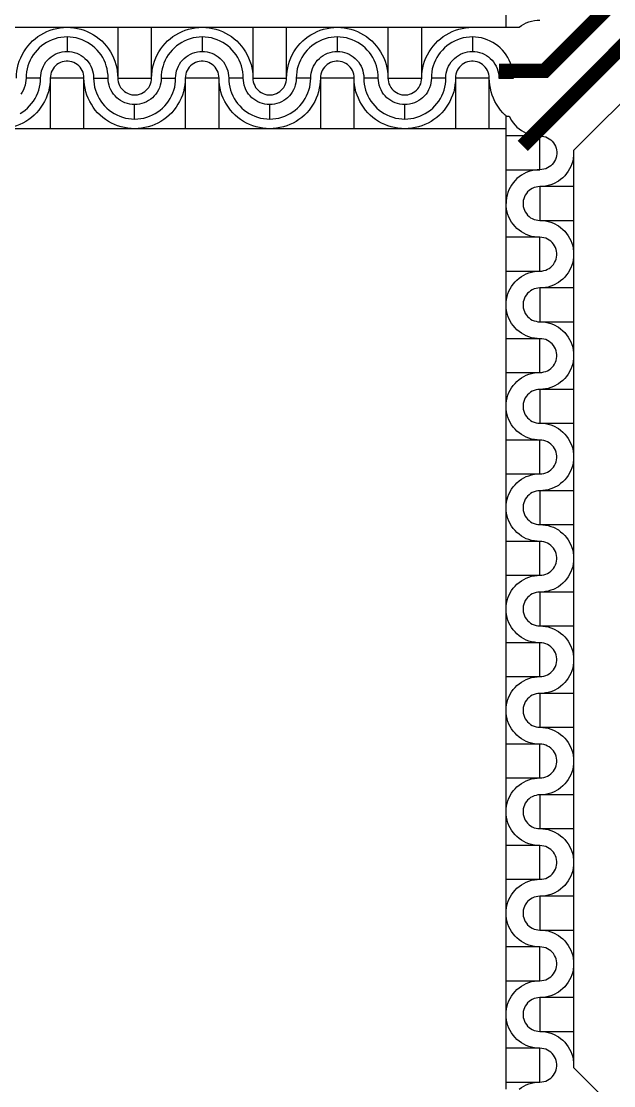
# Model space of a CAD drawing. Extents: x 190.8 to 267.1, y 124 to 174.8.
# Drawn here: x 232.36 to 233.588, y 152.793 to 154.998 of the extents above; entities that cross this region are included whole.
import ezdxf

# ---------------------------------------------------------------- set-up
doc = ezdxf.new("R2010")
doc.units = 0
doc.header["$MEASUREMENT"] = 0

msp = doc.modelspace()

# ---------------------------------------------------------------- linework, layer by layer
msp.add_line((231.2646, 154.9856), (233.3913, 154.9856))
for points in [[(233.3646, 154.9856), (233.3646, 157.0023)], [(233.3913, 154.9856), (233.3916, 154.9858), (233.3964, 154.9893), (233.4064, 154.9948), (233.4119, 154.9968), (233.4174, 154.9986), (233.4231, 154.9996), (233.4289, 155.0003), (233.4346, 155.0006)], [(232.3496, 154.8806), (232.3499, 154.8878), (232.3506, 154.8948), (232.3519, 154.9018), (232.3534, 154.9088), (232.3556, 154.9158), (232.3584, 154.9223), (232.3614, 154.9288), (232.3649, 154.9351), (232.3689, 154.9411), (232.3731, 154.9468), (232.3779, 154.9523), (232.3829, 154.9573), (232.3884, 154.9621), (232.3941, 154.9663), (232.4001, 154.9703), (232.4064, 154.9738), (232.4129, 154.9768), (232.4194, 154.9796), (232.4264, 154.9818), (232.4334, 154.9833), (232.4404, 154.9846), (232.4474, 154.9853), (232.4546, 154.9856)], [(232.4546, 154.9856), (232.4619, 154.9853), (232.4689, 154.9846), (232.4759, 154.9833), (232.4829, 154.9818), (232.4899, 154.9796), (232.4964, 154.9768), (232.5029, 154.9738), (232.5091, 154.9703), (232.5151, 154.9663), (232.5209, 154.9621), (232.5264, 154.9573), (232.5314, 154.9523), (232.5361, 154.9468), (232.5404, 154.9411), (232.5444, 154.9351), (232.5479, 154.9288), (232.5509, 154.9223), (232.5536, 154.9158), (232.5559, 154.9088), (232.5574, 154.9018), (232.5586, 154.8948), (232.5594, 154.8878), (232.5596, 154.8806)], [(232.5596, 154.9856), (232.5596, 154.8806), (232.6296, 154.8806), (232.6296, 154.9856)], [(232.6296, 154.8806), (232.6299, 154.8878), (232.6306, 154.8948), (232.6319, 154.9018), (232.6334, 154.9088), (232.6356, 154.9158), (232.6384, 154.9223), (232.6414, 154.9288), (232.6449, 154.9351), (232.6489, 154.9411), (232.6531, 154.9468), (232.6579, 154.9523), (232.6629, 154.9573), (232.6684, 154.9621), (232.6741, 154.9663), (232.6801, 154.9703), (232.6864, 154.9738), (232.6929, 154.9768), (232.6994, 154.9796), (232.7064, 154.9818), (232.7134, 154.9833), (232.7204, 154.9846), (232.7274, 154.9853), (232.7346, 154.9856)], [(232.7346, 154.9856), (232.7419, 154.9853), (232.7489, 154.9846), (232.7559, 154.9833), (232.7629, 154.9818), (232.7699, 154.9796), (232.7764, 154.9768), (232.7829, 154.9738), (232.7891, 154.9703), (232.7951, 154.9663), (232.8009, 154.9621), (232.8064, 154.9573), (232.8114, 154.9523), (232.8161, 154.9468), (232.8204, 154.9411), (232.8244, 154.9351), (232.8279, 154.9288), (232.8309, 154.9223), (232.8336, 154.9158), (232.8359, 154.9088), (232.8374, 154.9018), (232.8386, 154.8948), (232.8394, 154.8878), (232.8396, 154.8806)], [(232.8396, 154.9856), (232.8396, 154.8806), (232.9096, 154.8806), (232.9096, 154.9856)], [(232.9096, 154.8806), (232.9099, 154.8878), (232.9106, 154.8948), (232.9119, 154.9018), (232.9134, 154.9088), (232.9156, 154.9158), (232.9184, 154.9223), (232.9214, 154.9288), (232.9249, 154.9351), (232.9289, 154.9411), (232.9331, 154.9468), (232.9379, 154.9523), (232.9429, 154.9573), (232.9484, 154.9621), (232.9541, 154.9663), (232.9601, 154.9703), (232.9664, 154.9738), (232.9729, 154.9768), (232.9794, 154.9796), (232.9864, 154.9818), (232.9934, 154.9833), (233.0004, 154.9846), (233.0074, 154.9853), (233.0146, 154.9856)], [(233.0146, 154.9856), (233.0219, 154.9853), (233.0289, 154.9846), (233.0359, 154.9833), (233.0429, 154.9818), (233.0499, 154.9796), (233.0564, 154.9768), (233.0629, 154.9738), (233.0691, 154.9703), (233.0751, 154.9663), (233.0809, 154.9621), (233.0864, 154.9573), (233.0914, 154.9523), (233.0961, 154.9468), (233.1004, 154.9411), (233.1044, 154.9351), (233.1079, 154.9288), (233.1109, 154.9223), (233.1136, 154.9158), (233.1159, 154.9088), (233.1174, 154.9018), (233.1186, 154.8948), (233.1194, 154.8878), (233.1196, 154.8806)], [(233.1196, 154.9856), (233.1196, 154.8806), (233.1896, 154.8806), (233.1896, 154.9856)], [(233.1896, 154.8806), (233.1899, 154.8878), (233.1906, 154.8948), (233.1919, 154.9018), (233.1934, 154.9088), (233.1956, 154.9158), (233.1984, 154.9223), (233.2014, 154.9288), (233.2049, 154.9351), (233.2089, 154.9411), (233.2131, 154.9468), (233.2179, 154.9523), (233.2229, 154.9573), (233.2284, 154.9621), (233.2341, 154.9663), (233.2401, 154.9703), (233.2464, 154.9738), (233.2529, 154.9768), (233.2594, 154.9796), (233.2664, 154.9818), (233.2734, 154.9833), (233.2804, 154.9846), (233.2874, 154.9853), (233.2946, 154.9856)], [(232.4546, 154.9656), (232.4484, 154.9653), (232.4419, 154.9646), (232.4356, 154.9636), (232.4296, 154.9618), (232.4236, 154.9598), (232.4176, 154.9571), (232.4121, 154.9543), (232.4066, 154.9508), (232.4016, 154.9471), (232.3969, 154.9428), (232.3924, 154.9383), (232.3881, 154.9336), (232.3844, 154.9286), (232.3809, 154.9231), (232.3781, 154.9176), (232.3754, 154.9116), (232.3734, 154.9056), (232.3716, 154.8996), (232.3706, 154.8933), (232.3699, 154.8868), (232.3696, 154.8806)], [(232.7346, 154.9656), (232.7284, 154.9653), (232.7219, 154.9646), (232.7156, 154.9636), (232.7096, 154.9618), (232.7036, 154.9598), (232.6976, 154.9571), (232.6921, 154.9543), (232.6866, 154.9508), (232.6816, 154.9471), (232.6769, 154.9428), (232.6724, 154.9383), (232.6681, 154.9336), (232.6644, 154.9286), (232.6609, 154.9231), (232.6581, 154.9176), (232.6554, 154.9116), (232.6534, 154.9056), (232.6516, 154.8996), (232.6506, 154.8933), (232.6499, 154.8868), (232.6496, 154.8806), (232.6796, 154.8806), (232.6799, 154.8856), (232.6806, 154.8906), (232.6816, 154.8956), (232.6834, 154.9006), (232.6854, 154.9051), (232.6879, 154.9096), (232.6906, 154.9138), (232.6939, 154.9176), (232.6976, 154.9213), (232.7014, 154.9246), (232.7056, 154.9273), (232.7101, 154.9298), (232.7146, 154.9318), (232.7196, 154.9336), (232.7246, 154.9346), (232.7296, 154.9353), (232.7346, 154.9356)], [(232.8196, 154.8806), (232.8194, 154.8868), (232.8186, 154.8933), (232.8176, 154.8996), (232.8159, 154.9056), (232.8139, 154.9116), (232.8111, 154.9176), (232.8084, 154.9231), (232.8049, 154.9286), (232.8011, 154.9336), (232.7969, 154.9383), (232.7924, 154.9428), (232.7876, 154.9471), (232.7826, 154.9508), (232.7771, 154.9543), (232.7716, 154.9571), (232.7656, 154.9598), (232.7596, 154.9618), (232.7536, 154.9636), (232.7474, 154.9646), (232.7409, 154.9653), (232.7346, 154.9656), (232.7346, 154.9356), (232.7396, 154.9353), (232.7446, 154.9346), (232.7496, 154.9336), (232.7546, 154.9318), (232.7591, 154.9298), (232.7636, 154.9273), (232.7679, 154.9246), (232.7716, 154.9213), (232.7754, 154.9176), (232.7786, 154.9138), (232.7814, 154.9096), (232.7839, 154.9051), (232.7859, 154.9006), (232.7876, 154.8956), (232.7886, 154.8906), (232.7894, 154.8856), (232.7896, 154.8806)], [(233.0146, 154.9656), (233.0084, 154.9653), (233.0019, 154.9646), (232.9956, 154.9636), (232.9896, 154.9618), (232.9836, 154.9598), (232.9776, 154.9571), (232.9721, 154.9543), (232.9666, 154.9508), (232.9616, 154.9471), (232.9569, 154.9428), (232.9524, 154.9383), (232.9481, 154.9336), (232.9444, 154.9286), (232.9409, 154.9231), (232.9381, 154.9176), (232.9354, 154.9116), (232.9334, 154.9056), (232.9316, 154.8996), (232.9306, 154.8933), (232.9299, 154.8868), (232.9296, 154.8806)], [(233.0996, 154.8806), (233.0994, 154.8868), (233.0986, 154.8933), (233.0976, 154.8996), (233.0959, 154.9056), (233.0939, 154.9116), (233.0911, 154.9176), (233.0884, 154.9231), (233.0849, 154.9286), (233.0811, 154.9336), (233.0769, 154.9383), (233.0724, 154.9428), (233.0676, 154.9471), (233.0626, 154.9508), (233.0571, 154.9543), (233.0516, 154.9571), (233.0456, 154.9598), (233.0396, 154.9618), (233.0336, 154.9636), (233.0274, 154.9646), (233.0209, 154.9653), (233.0146, 154.9656), (233.0146, 154.9356), (233.0196, 154.9353), (233.0246, 154.9346), (233.0296, 154.9336), (233.0346, 154.9318), (233.0391, 154.9298), (233.0436, 154.9273), (233.0479, 154.9246), (233.0516, 154.9213), (233.0554, 154.9176), (233.0586, 154.9138), (233.0614, 154.9096), (233.0639, 154.9051), (233.0659, 154.9006), (233.0676, 154.8956), (233.0686, 154.8906), (233.0694, 154.8856), (233.0696, 154.8806)], [(233.2946, 154.9656), (233.2884, 154.9653), (233.2819, 154.9646), (233.2756, 154.9636), (233.2696, 154.9618), (233.2636, 154.9598), (233.2576, 154.9571), (233.2521, 154.9543), (233.2466, 154.9508), (233.2416, 154.9471), (233.2369, 154.9428), (233.2324, 154.9383), (233.2281, 154.9336), (233.2244, 154.9286), (233.2209, 154.9231), (233.2181, 154.9176), (233.2154, 154.9116), (233.2134, 154.9056), (233.2116, 154.8996), (233.2106, 154.8933), (233.2099, 154.8868), (233.2096, 154.8806)], [(232.3996, 154.8806), (232.3999, 154.8856), (232.4006, 154.8906), (232.4016, 154.8956), (232.4034, 154.9006), (232.4054, 154.9051), (232.4079, 154.9096), (232.4106, 154.9138), (232.4139, 154.9176), (232.4176, 154.9213), (232.4214, 154.9246), (232.4256, 154.9273), (232.4301, 154.9298), (232.4346, 154.9318), (232.4396, 154.9336), (232.4446, 154.9346), (232.4496, 154.9353), (232.4546, 154.9356)], [(232.9596, 154.8806), (232.9599, 154.8856), (232.9606, 154.8906), (232.9616, 154.8956), (232.9634, 154.9006), (232.9654, 154.9051), (232.9679, 154.9096), (232.9706, 154.9138), (232.9739, 154.9176), (232.9776, 154.9213), (232.9814, 154.9246), (232.9856, 154.9273), (232.9901, 154.9298), (232.9946, 154.9318), (232.9996, 154.9336), (233.0046, 154.9346), (233.0096, 154.9353), (233.0146, 154.9356)], [(233.2396, 154.8806), (233.2399, 154.8856), (233.2406, 154.8906), (233.2416, 154.8956), (233.2434, 154.9006), (233.2454, 154.9051), (233.2479, 154.9096), (233.2506, 154.9138), (233.2539, 154.9176), (233.2576, 154.9213), (233.2614, 154.9246), (233.2656, 154.9273), (233.2701, 154.9298), (233.2746, 154.9318), (233.2796, 154.9336), (233.2846, 154.9346), (233.2896, 154.9353), (233.2946, 154.9356)], [(232.4896, 154.8806), (232.4894, 154.8846), (232.4886, 154.8886), (232.4876, 154.8926), (232.4859, 154.8963), (232.4839, 154.8998), (232.4814, 154.9031), (232.4786, 154.9061), (232.4756, 154.9086), (232.4721, 154.9108), (232.4684, 154.9128), (232.4646, 154.9141), (232.4606, 154.9151), (232.4566, 154.9156), (232.4526, 154.9156), (232.4486, 154.9151), (232.4446, 154.9141), (232.4406, 154.9128), (232.4371, 154.9108), (232.4336, 154.9086), (232.4306, 154.9061), (232.4279, 154.9031), (232.4254, 154.8998), (232.4234, 154.8963), (232.4216, 154.8926), (232.4206, 154.8886), (232.4199, 154.8846), (232.4196, 154.8806)], [(232.7696, 154.8806), (232.7694, 154.8846), (232.7686, 154.8886), (232.7676, 154.8926), (232.7659, 154.8963), (232.7639, 154.8998), (232.7614, 154.9031), (232.7586, 154.9061), (232.7556, 154.9086), (232.7521, 154.9108), (232.7484, 154.9128), (232.7446, 154.9141), (232.7406, 154.9151), (232.7366, 154.9156), (232.7326, 154.9156), (232.7286, 154.9151), (232.7246, 154.9141), (232.7206, 154.9128), (232.7171, 154.9108), (232.7136, 154.9086), (232.7106, 154.9061), (232.7079, 154.9031), (232.7054, 154.8998), (232.7034, 154.8963), (232.7016, 154.8926), (232.7006, 154.8886), (232.6999, 154.8846), (232.6996, 154.8806)], [(233.0496, 154.8806), (233.0494, 154.8846), (233.0486, 154.8886), (233.0476, 154.8926), (233.0459, 154.8963), (233.0439, 154.8998), (233.0414, 154.9031), (233.0386, 154.9061), (233.0356, 154.9086), (233.0321, 154.9108), (233.0284, 154.9128), (233.0246, 154.9141), (233.0206, 154.9151), (233.0166, 154.9156), (233.0126, 154.9156), (233.0086, 154.9151), (233.0046, 154.9141), (233.0006, 154.9128), (232.9971, 154.9108), (232.9936, 154.9086), (232.9906, 154.9061), (232.9879, 154.9031), (232.9854, 154.8998), (232.9834, 154.8963), (232.9816, 154.8926), (232.9806, 154.8886), (232.9799, 154.8846), (232.9796, 154.8806)], [(233.3296, 154.8806), (233.3294, 154.8846), (233.3286, 154.8886), (233.3276, 154.8926), (233.3259, 154.8963), (233.3239, 154.8998), (233.3214, 154.9031), (233.3186, 154.9061), (233.3156, 154.9086), (233.3121, 154.9108), (233.3084, 154.9128), (233.3046, 154.9141), (233.3006, 154.9151), (233.2966, 154.9156), (233.2926, 154.9156), (233.2886, 154.9151), (233.2846, 154.9141), (233.2806, 154.9128), (233.2771, 154.9108), (233.2736, 154.9086), (233.2706, 154.9061), (233.2679, 154.9031), (233.2654, 154.8998), (233.2634, 154.8963), (233.2616, 154.8926), (233.2606, 154.8886), (233.2599, 154.8846), (233.2596, 154.8806)], [(232.4196, 154.8806), (232.4194, 154.8733), (232.4186, 154.8663), (232.4174, 154.8593), (232.4159, 154.8523), (232.4136, 154.8453), (232.4109, 154.8388), (232.4079, 154.8323), (232.4044, 154.8261), (232.4004, 154.8201), (232.3961, 154.8143), (232.3914, 154.8088), (232.3864, 154.8038), (232.3809, 154.7991), (232.3751, 154.7948), (232.3691, 154.7908), (232.3629, 154.7873), (232.3564, 154.7843), (232.3499, 154.7816), (232.3429, 154.7793), (232.3359, 154.7778), (232.3289, 154.7766), (232.3219, 154.7758), (232.3146, 154.7756)], [(232.3571, 154.8068), (232.3626, 154.8103), (232.3676, 154.8141), (232.3724, 154.8183), (232.3769, 154.8228), (232.3811, 154.8276), (232.3849, 154.8326), (232.3884, 154.8381), (232.3911, 154.8436), (232.3939, 154.8496), (232.3959, 154.8556), (232.3976, 154.8616), (232.3986, 154.8678), (232.3994, 154.8743), (232.3996, 154.8806), (232.3696, 154.8806), (232.3694, 154.8756), (232.3686, 154.8706), (232.3676, 154.8656), (232.3659, 154.8606), (232.3639, 154.8561), (232.3614, 154.8516), (232.3586, 154.8473)], [(232.4896, 154.7756), (232.4896, 154.8806), (232.4196, 154.8806), (232.4196, 154.7756)], [(232.5946, 154.7756), (232.5874, 154.7758), (232.5804, 154.7766), (232.5734, 154.7778), (232.5664, 154.7793), (232.5594, 154.7816), (232.5529, 154.7843), (232.5464, 154.7873), (232.5401, 154.7908), (232.5341, 154.7948), (232.5284, 154.7991), (232.5229, 154.8038), (232.5179, 154.8088), (232.5131, 154.8143), (232.5089, 154.8201), (232.5049, 154.8261), (232.5014, 154.8323), (232.4984, 154.8388), (232.4956, 154.8453), (232.4934, 154.8523), (232.4919, 154.8593), (232.4906, 154.8663), (232.4899, 154.8733), (232.4896, 154.8806)], [(232.5096, 154.8806), (232.5099, 154.8743), (232.5106, 154.8678), (232.5116, 154.8616), (232.5134, 154.8556), (232.5154, 154.8496), (232.5181, 154.8436), (232.5209, 154.8381), (232.5244, 154.8326), (232.5281, 154.8276), (232.5324, 154.8228), (232.5369, 154.8183), (232.5416, 154.8141), (232.5466, 154.8103), (232.5521, 154.8068), (232.5576, 154.8041), (232.5636, 154.8013), (232.5696, 154.7993), (232.5756, 154.7976), (232.5819, 154.7966), (232.5884, 154.7958), (232.5946, 154.7956), (232.5946, 154.8256), (232.5896, 154.8258), (232.5846, 154.8266), (232.5796, 154.8276), (232.5746, 154.8293), (232.5701, 154.8313), (232.5656, 154.8338), (232.5614, 154.8366), (232.5576, 154.8398), (232.5539, 154.8436), (232.5506, 154.8473), (232.5479, 154.8516), (232.5454, 154.8561), (232.5434, 154.8606), (232.5416, 154.8656), (232.5406, 154.8706), (232.5399, 154.8756), (232.5396, 154.8806)], [(232.5596, 154.8806), (232.5599, 154.8766), (232.5606, 154.8726), (232.5616, 154.8686), (232.5634, 154.8648), (232.5654, 154.8613), (232.5679, 154.8581), (232.5706, 154.8551), (232.5736, 154.8526), (232.5771, 154.8503), (232.5809, 154.8483), (232.5846, 154.8471), (232.5886, 154.8461), (232.5926, 154.8456), (232.5966, 154.8456), (232.6006, 154.8461), (232.6046, 154.8471), (232.6086, 154.8483), (232.6121, 154.8503), (232.6156, 154.8526), (232.6186, 154.8551), (232.6214, 154.8581), (232.6239, 154.8613), (232.6259, 154.8648), (232.6276, 154.8686), (232.6286, 154.8726), (232.6294, 154.8766), (232.6296, 154.8806)], [(232.6496, 154.8806), (232.6494, 154.8756), (232.6486, 154.8706), (232.6476, 154.8656), (232.6459, 154.8606), (232.6439, 154.8561), (232.6414, 154.8516), (232.6386, 154.8473), (232.6354, 154.8436), (232.6316, 154.8398), (232.6279, 154.8366), (232.6236, 154.8338), (232.6191, 154.8313), (232.6146, 154.8293), (232.6096, 154.8276), (232.6046, 154.8266), (232.5996, 154.8258), (232.5946, 154.8256)], [(232.6996, 154.8806), (232.6994, 154.8733), (232.6986, 154.8663), (232.6974, 154.8593), (232.6959, 154.8523), (232.6936, 154.8453), (232.6909, 154.8388), (232.6879, 154.8323), (232.6844, 154.8261), (232.6804, 154.8201), (232.6761, 154.8143), (232.6714, 154.8088), (232.6664, 154.8038), (232.6609, 154.7991), (232.6551, 154.7948), (232.6491, 154.7908), (232.6429, 154.7873), (232.6364, 154.7843), (232.6299, 154.7816), (232.6229, 154.7793), (232.6159, 154.7778), (232.6089, 154.7766), (232.6019, 154.7758), (232.5946, 154.7756)], [(232.5946, 154.7956), (232.6009, 154.7958), (232.6074, 154.7966), (232.6136, 154.7976), (232.6196, 154.7993), (232.6256, 154.8013), (232.6316, 154.8041), (232.6371, 154.8068), (232.6426, 154.8103), (232.6476, 154.8141), (232.6524, 154.8183), (232.6569, 154.8228), (232.6611, 154.8276), (232.6649, 154.8326), (232.6684, 154.8381), (232.6711, 154.8436), (232.6739, 154.8496), (232.6759, 154.8556), (232.6776, 154.8616), (232.6786, 154.8678), (232.6794, 154.8743), (232.6796, 154.8806)], [(232.7696, 154.7756), (232.7696, 154.8806), (232.6996, 154.8806), (232.6996, 154.7756)], [(232.8746, 154.7756), (232.8674, 154.7758), (232.8604, 154.7766), (232.8534, 154.7778), (232.8464, 154.7793), (232.8394, 154.7816), (232.8329, 154.7843), (232.8264, 154.7873), (232.8201, 154.7908), (232.8141, 154.7948), (232.8084, 154.7991), (232.8029, 154.8038), (232.7979, 154.8088), (232.7931, 154.8143), (232.7889, 154.8201), (232.7849, 154.8261), (232.7814, 154.8323), (232.7784, 154.8388), (232.7756, 154.8453), (232.7734, 154.8523), (232.7719, 154.8593), (232.7706, 154.8663), (232.7699, 154.8733), (232.7696, 154.8806)], [(232.8396, 154.8806), (232.8399, 154.8766), (232.8406, 154.8726), (232.8416, 154.8686), (232.8434, 154.8648), (232.8454, 154.8613), (232.8479, 154.8581), (232.8506, 154.8551), (232.8536, 154.8526), (232.8571, 154.8503), (232.8609, 154.8483), (232.8646, 154.8471), (232.8686, 154.8461), (232.8726, 154.8456), (232.8766, 154.8456), (232.8806, 154.8461), (232.8846, 154.8471), (232.8886, 154.8483), (232.8921, 154.8503), (232.8956, 154.8526), (232.8986, 154.8551), (232.9014, 154.8581), (232.9039, 154.8613), (232.9059, 154.8648), (232.9076, 154.8686), (232.9086, 154.8726), (232.9094, 154.8766), (232.9096, 154.8806)], [(232.8746, 154.7956), (232.8809, 154.7958), (232.8874, 154.7966), (232.8936, 154.7976), (232.8996, 154.7993), (232.9056, 154.8013), (232.9116, 154.8041), (232.9171, 154.8068), (232.9226, 154.8103), (232.9276, 154.8141), (232.9324, 154.8183), (232.9369, 154.8228), (232.9411, 154.8276), (232.9449, 154.8326), (232.9484, 154.8381), (232.9511, 154.8436), (232.9539, 154.8496), (232.9559, 154.8556), (232.9576, 154.8616), (232.9586, 154.8678), (232.9594, 154.8743), (232.9596, 154.8806), (232.9296, 154.8806), (232.9294, 154.8756), (232.9286, 154.8706), (232.9276, 154.8656), (232.9259, 154.8606), (232.9239, 154.8561), (232.9214, 154.8516), (232.9186, 154.8473), (232.9154, 154.8436), (232.9116, 154.8398), (232.9079, 154.8366), (232.9036, 154.8338), (232.8991, 154.8313), (232.8946, 154.8293), (232.8896, 154.8276), (232.8846, 154.8266), (232.8796, 154.8258), (232.8746, 154.8256)], [(232.9796, 154.8806), (232.9794, 154.8733), (232.9786, 154.8663), (232.9774, 154.8593), (232.9759, 154.8523), (232.9736, 154.8453), (232.9709, 154.8388), (232.9679, 154.8323), (232.9644, 154.8261), (232.9604, 154.8201), (232.9561, 154.8143), (232.9514, 154.8088), (232.9464, 154.8038), (232.9409, 154.7991), (232.9351, 154.7948), (232.9291, 154.7908), (232.9229, 154.7873), (232.9164, 154.7843), (232.9099, 154.7816), (232.9029, 154.7793), (232.8959, 154.7778), (232.8889, 154.7766), (232.8819, 154.7758), (232.8746, 154.7756)], [(233.0496, 154.7756), (233.0496, 154.8806), (232.9796, 154.8806), (232.9796, 154.7756)], [(233.1546, 154.7756), (233.1474, 154.7758), (233.1404, 154.7766), (233.1334, 154.7778), (233.1264, 154.7793), (233.1194, 154.7816), (233.1129, 154.7843), (233.1064, 154.7873), (233.1001, 154.7908), (233.0941, 154.7948), (233.0884, 154.7991), (233.0829, 154.8038), (233.0779, 154.8088), (233.0731, 154.8143), (233.0689, 154.8201), (233.0649, 154.8261), (233.0614, 154.8323), (233.0584, 154.8388), (233.0556, 154.8453), (233.0534, 154.8523), (233.0519, 154.8593), (233.0506, 154.8663), (233.0499, 154.8733), (233.0496, 154.8806)], [(233.1196, 154.8806), (233.1199, 154.8766), (233.1206, 154.8726), (233.1216, 154.8686), (233.1234, 154.8648), (233.1254, 154.8613), (233.1279, 154.8581), (233.1306, 154.8551), (233.1336, 154.8526), (233.1371, 154.8503), (233.1409, 154.8483), (233.1446, 154.8471), (233.1486, 154.8461), (233.1526, 154.8456), (233.1566, 154.8456), (233.1606, 154.8461), (233.1646, 154.8471), (233.1686, 154.8483), (233.1721, 154.8503), (233.1756, 154.8526), (233.1786, 154.8551), (233.1814, 154.8581), (233.1839, 154.8613), (233.1859, 154.8648), (233.1876, 154.8686), (233.1886, 154.8726), (233.1894, 154.8766), (233.1896, 154.8806)], [(233.1546, 154.7956), (233.1609, 154.7958), (233.1674, 154.7966), (233.1736, 154.7976), (233.1796, 154.7993), (233.1856, 154.8013), (233.1916, 154.8041), (233.1971, 154.8068), (233.2026, 154.8103), (233.2076, 154.8141), (233.2124, 154.8183), (233.2169, 154.8228), (233.2211, 154.8276), (233.2249, 154.8326), (233.2284, 154.8381), (233.2311, 154.8436), (233.2339, 154.8496), (233.2359, 154.8556), (233.2376, 154.8616), (233.2386, 154.8678), (233.2394, 154.8743), (233.2396, 154.8806), (233.2096, 154.8806), (233.2094, 154.8756), (233.2086, 154.8706), (233.2076, 154.8656), (233.2059, 154.8606), (233.2039, 154.8561), (233.2014, 154.8516), (233.1986, 154.8473), (233.1954, 154.8436), (233.1916, 154.8398), (233.1879, 154.8366), (233.1836, 154.8338), (233.1791, 154.8313), (233.1746, 154.8293), (233.1696, 154.8276), (233.1646, 154.8266), (233.1596, 154.8258), (233.1546, 154.8256)], [(233.2596, 154.8806), (233.2594, 154.8733), (233.2586, 154.8663), (233.2574, 154.8593), (233.2559, 154.8523), (233.2536, 154.8453), (233.2509, 154.8388), (233.2479, 154.8323), (233.2444, 154.8261), (233.2404, 154.8201), (233.2361, 154.8143), (233.2314, 154.8088), (233.2264, 154.8038), (233.2209, 154.7991), (233.2151, 154.7948), (233.2091, 154.7908), (233.2029, 154.7873), (233.1964, 154.7843), (233.1899, 154.7816), (233.1829, 154.7793), (233.1759, 154.7778), (233.1689, 154.7766), (233.1619, 154.7758), (233.1546, 154.7756)], [(233.3296, 154.7756), (233.3296, 154.8806), (233.2596, 154.8806), (233.2596, 154.7756)], [(233.3646, 154.8023), (233.3629, 154.8038), (233.3579, 154.8088), (233.3531, 154.8143), (233.3489, 154.8201), (233.3449, 154.8261), (233.3414, 154.8323), (233.3384, 154.8388), (233.3356, 154.8453), (233.3334, 154.8523), (233.3319, 154.8593), (233.3306, 154.8663), (233.3299, 154.8733), (233.3296, 154.8806)], [(235.6313, 154.8806), (233.6546, 154.8806), (233.5046, 154.7306), (233.5046, 152.8306), (233.6546, 152.6806), (235.6313, 152.6806)], [(233.3646, 152.7856), (233.3646, 154.8023)], [(233.3646, 154.8016), (233.3708, 154.8016), (233.3759, 154.7923), (233.3794, 154.7876), (233.3831, 154.7831), (233.3871, 154.7791), (233.3916, 154.7753), (233.3964, 154.7718), (233.4064, 154.7663), (233.4119, 154.7643), (233.4174, 154.7626), (233.4231, 154.7616), (233.4289, 154.7608), (233.4346, 154.7606)], [(233.3646, 154.7756), (231.2646, 154.7756)], [(233.3646, 154.6906), (233.4346, 154.6906), (233.4346, 154.7606), (233.3646, 154.7606)], [(233.4346, 154.7606), (233.4386, 154.7603), (233.4426, 154.7596), (233.4466, 154.7586), (233.4504, 154.7568), (233.4539, 154.7548), (233.4571, 154.7523), (233.4601, 154.7496), (233.4626, 154.7466), (233.4649, 154.7431), (233.4669, 154.7393), (233.4681, 154.7356), (233.4691, 154.7316), (233.4696, 154.7276), (233.4696, 154.7236), (233.4691, 154.7196), (233.4681, 154.7156), (233.4669, 154.7116), (233.4649, 154.7081), (233.4626, 154.7046), (233.4601, 154.7016), (233.4571, 154.6988), (233.4539, 154.6963), (233.4504, 154.6943), (233.4466, 154.6926), (233.4426, 154.6916), (233.4386, 154.6908), (233.4346, 154.6906)], [(233.5046, 154.7256), (233.5044, 154.7198), (233.5036, 154.7141), (233.5026, 154.7083), (233.5009, 154.7028), (233.4989, 154.6973), (233.4934, 154.6873), (233.4899, 154.6826), (233.4861, 154.6781), (233.4821, 154.6741), (233.4776, 154.6703), (233.4729, 154.6668), (233.4629, 154.6613), (233.4574, 154.6593), (233.4519, 154.6576), (233.4461, 154.6566), (233.4404, 154.6558), (233.4346, 154.6556)], [(233.4346, 154.6906), (233.4289, 154.6903), (233.4231, 154.6896), (233.4174, 154.6886), (233.4119, 154.6868), (233.4064, 154.6848), (233.3964, 154.6793), (233.3916, 154.6758), (233.3871, 154.6721), (233.3831, 154.6681), (233.3794, 154.6636), (233.3759, 154.6588), (233.3704, 154.6488), (233.3684, 154.6433), (233.3666, 154.6378), (233.3656, 154.6321), (233.3649, 154.6263), (233.3646, 154.6206)], [(233.4346, 154.6556), (233.4306, 154.6553), (233.4266, 154.6546), (233.4226, 154.6536), (233.4189, 154.6518), (233.4154, 154.6498), (233.4121, 154.6473), (233.4091, 154.6446), (233.4066, 154.6416), (233.4044, 154.6381), (233.4024, 154.6343), (233.4011, 154.6306), (233.4001, 154.6266), (233.3996, 154.6226), (233.3996, 154.6186), (233.4001, 154.6146), (233.4011, 154.6106), (233.4024, 154.6066), (233.4044, 154.6031), (233.4066, 154.5996), (233.4091, 154.5966), (233.4121, 154.5938), (233.4154, 154.5913), (233.4189, 154.5893), (233.4226, 154.5876), (233.4266, 154.5866), (233.4306, 154.5858), (233.4346, 154.5856)], [(233.5046, 154.6556), (233.4346, 154.6556), (233.4346, 154.5856), (233.5046, 154.5856)], [(233.4346, 154.5506), (233.4289, 154.5508), (233.4231, 154.5516), (233.4174, 154.5526), (233.4119, 154.5543), (233.4064, 154.5563), (233.3964, 154.5618), (233.3916, 154.5653), (233.3871, 154.5691), (233.3831, 154.5731), (233.3794, 154.5776), (233.3759, 154.5823), (233.3704, 154.5923), (233.3684, 154.5978), (233.3666, 154.6033), (233.3656, 154.6091), (233.3649, 154.6148), (233.3646, 154.6206)], [(233.4346, 154.5856), (233.4404, 154.5853), (233.4461, 154.5846), (233.4519, 154.5836), (233.4574, 154.5818), (233.4629, 154.5798), (233.4729, 154.5743), (233.4776, 154.5708), (233.4821, 154.5671), (233.4861, 154.5631), (233.4899, 154.5586), (233.4934, 154.5538), (233.4989, 154.5438), (233.5009, 154.5383), (233.5026, 154.5328), (233.5036, 154.5271), (233.5044, 154.5213), (233.5046, 154.5156)], [(233.3646, 154.4806), (233.4346, 154.4806), (233.4346, 154.5506), (233.3646, 154.5506)], [(233.4346, 154.4806), (233.4386, 154.4808), (233.4426, 154.4816), (233.4466, 154.4826), (233.4504, 154.4843), (233.4539, 154.4863), (233.4571, 154.4888), (233.4601, 154.4916), (233.4626, 154.4946), (233.4649, 154.4981), (233.4669, 154.5018), (233.4681, 154.5056), (233.4691, 154.5096), (233.4696, 154.5136), (233.4696, 154.5176), (233.4691, 154.5216), (233.4681, 154.5256), (233.4669, 154.5296), (233.4649, 154.5331), (233.4626, 154.5366), (233.4601, 154.5396), (233.4571, 154.5423), (233.4539, 154.5448), (233.4504, 154.5468), (233.4466, 154.5486), (233.4426, 154.5496), (233.4386, 154.5503), (233.4346, 154.5506)], [(233.5046, 154.5156), (233.5044, 154.5098), (233.5036, 154.5041), (233.5026, 154.4983), (233.5009, 154.4928), (233.4989, 154.4873), (233.4934, 154.4773), (233.4899, 154.4726), (233.4861, 154.4681), (233.4821, 154.4641), (233.4776, 154.4603), (233.4729, 154.4568), (233.4629, 154.4513), (233.4574, 154.4493), (233.4519, 154.4476), (233.4461, 154.4466), (233.4404, 154.4458), (233.4346, 154.4456)], [(233.3646, 154.4106), (233.3649, 154.4163), (233.3656, 154.4221), (233.3666, 154.4278), (233.3684, 154.4333), (233.3704, 154.4388), (233.3759, 154.4488), (233.3794, 154.4536), (233.3831, 154.4581), (233.3871, 154.4621), (233.3916, 154.4658), (233.3964, 154.4693), (233.4064, 154.4748), (233.4119, 154.4768), (233.4174, 154.4786), (233.4231, 154.4796), (233.4289, 154.4803), (233.4346, 154.4806)], [(233.4346, 154.4456), (233.4306, 154.4453), (233.4266, 154.4446), (233.4226, 154.4436), (233.4189, 154.4418), (233.4154, 154.4398), (233.4121, 154.4373), (233.4091, 154.4346), (233.4066, 154.4316), (233.4044, 154.4281), (233.4024, 154.4243), (233.4011, 154.4206), (233.4001, 154.4166), (233.3996, 154.4126), (233.3996, 154.4086), (233.4001, 154.4046), (233.4011, 154.4006), (233.4024, 154.3966), (233.4044, 154.3931), (233.4066, 154.3896), (233.4091, 154.3866), (233.4121, 154.3838), (233.4154, 154.3813), (233.4189, 154.3793), (233.4226, 154.3776), (233.4266, 154.3766), (233.4306, 154.3758), (233.4346, 154.3756)], [(233.5046, 154.4456), (233.4346, 154.4456), (233.4346, 154.3756), (233.5046, 154.3756)], [(233.4346, 154.3406), (233.4289, 154.3408), (233.4231, 154.3416), (233.4174, 154.3426), (233.4119, 154.3443), (233.4064, 154.3463), (233.3964, 154.3518), (233.3916, 154.3553), (233.3871, 154.3591), (233.3831, 154.3631), (233.3794, 154.3676), (233.3759, 154.3723), (233.3704, 154.3823), (233.3684, 154.3878), (233.3666, 154.3933), (233.3656, 154.3991), (233.3649, 154.4048), (233.3646, 154.4106)], [(233.4346, 154.3756), (233.4404, 154.3753), (233.4461, 154.3746), (233.4519, 154.3736), (233.4574, 154.3718), (233.4629, 154.3698), (233.4729, 154.3643), (233.4776, 154.3608), (233.4821, 154.3571), (233.4861, 154.3531), (233.4899, 154.3486), (233.4934, 154.3438), (233.4989, 154.3338), (233.5009, 154.3283), (233.5026, 154.3228), (233.5036, 154.3171), (233.5044, 154.3113), (233.5046, 154.3056)], [(233.3646, 154.2706), (233.4346, 154.2706), (233.4346, 154.3406), (233.3646, 154.3406)], [(233.4346, 154.2706), (233.4386, 154.2708), (233.4426, 154.2716), (233.4466, 154.2726), (233.4504, 154.2743), (233.4539, 154.2763), (233.4571, 154.2788), (233.4601, 154.2816), (233.4626, 154.2846), (233.4649, 154.2881), (233.4669, 154.2918), (233.4681, 154.2956), (233.4691, 154.2996), (233.4696, 154.3036), (233.4696, 154.3076), (233.4691, 154.3116), (233.4681, 154.3156), (233.4669, 154.3196), (233.4649, 154.3231), (233.4626, 154.3266), (233.4601, 154.3296), (233.4571, 154.3323), (233.4539, 154.3348), (233.4504, 154.3368), (233.4466, 154.3386), (233.4426, 154.3396), (233.4386, 154.3403), (233.4346, 154.3406)], [(233.5046, 154.3056), (233.5044, 154.2998), (233.5036, 154.2941), (233.5026, 154.2883), (233.5009, 154.2828), (233.4989, 154.2773), (233.4934, 154.2673), (233.4899, 154.2626), (233.4861, 154.2581), (233.4821, 154.2541), (233.4776, 154.2503), (233.4729, 154.2468), (233.4629, 154.2413), (233.4574, 154.2393), (233.4519, 154.2376), (233.4461, 154.2366), (233.4404, 154.2358), (233.4346, 154.2356)], [(233.3646, 154.2006), (233.3649, 154.2063), (233.3656, 154.2121), (233.3666, 154.2178), (233.3684, 154.2233), (233.3704, 154.2288), (233.3759, 154.2388), (233.3794, 154.2436), (233.3831, 154.2481), (233.3871, 154.2521), (233.3916, 154.2558), (233.3964, 154.2593), (233.4064, 154.2648), (233.4119, 154.2668), (233.4174, 154.2686), (233.4231, 154.2696), (233.4289, 154.2703), (233.4346, 154.2706)], [(233.4346, 154.2356), (233.4306, 154.2353), (233.4266, 154.2346), (233.4226, 154.2336), (233.4189, 154.2318), (233.4154, 154.2298), (233.4121, 154.2273), (233.4091, 154.2246), (233.4066, 154.2216), (233.4044, 154.2181), (233.4024, 154.2143), (233.4011, 154.2106), (233.4001, 154.2066), (233.3996, 154.2026), (233.3996, 154.1986), (233.4001, 154.1946), (233.4011, 154.1906), (233.4024, 154.1866), (233.4044, 154.1831), (233.4066, 154.1796), (233.4091, 154.1766), (233.4121, 154.1738), (233.4154, 154.1713), (233.4189, 154.1693), (233.4226, 154.1676), (233.4266, 154.1666), (233.4306, 154.1658), (233.4346, 154.1656)], [(233.5046, 154.2356), (233.4346, 154.2356), (233.4346, 154.1656), (233.5046, 154.1656)], [(233.4346, 154.1306), (233.4289, 154.1308), (233.4231, 154.1316), (233.4174, 154.1326), (233.4119, 154.1343), (233.4064, 154.1363), (233.3964, 154.1418), (233.3916, 154.1453), (233.3871, 154.1491), (233.3831, 154.1531), (233.3794, 154.1576), (233.3759, 154.1623), (233.3704, 154.1723), (233.3684, 154.1778), (233.3666, 154.1833), (233.3656, 154.1891), (233.3649, 154.1948), (233.3646, 154.2006)], [(233.4346, 154.1656), (233.4404, 154.1653), (233.4461, 154.1646), (233.4519, 154.1636), (233.4574, 154.1618), (233.4629, 154.1598), (233.4729, 154.1543), (233.4776, 154.1508), (233.4821, 154.1471), (233.4861, 154.1431), (233.4899, 154.1386), (233.4934, 154.1338), (233.4989, 154.1238), (233.5009, 154.1183), (233.5026, 154.1128), (233.5036, 154.1071), (233.5044, 154.1013), (233.5046, 154.0956)], [(233.3646, 154.0606), (233.4346, 154.0606), (233.4346, 154.1306), (233.3646, 154.1306)], [(233.4346, 154.0606), (233.4386, 154.0608), (233.4426, 154.0616), (233.4466, 154.0626), (233.4504, 154.0643), (233.4539, 154.0663), (233.4571, 154.0688), (233.4601, 154.0716), (233.4626, 154.0746), (233.4649, 154.0781), (233.4669, 154.0818), (233.4681, 154.0856), (233.4691, 154.0896), (233.4696, 154.0936), (233.4696, 154.0976), (233.4691, 154.1016), (233.4681, 154.1056), (233.4669, 154.1096), (233.4649, 154.1131), (233.4626, 154.1166), (233.4601, 154.1196), (233.4571, 154.1223), (233.4539, 154.1248), (233.4504, 154.1268), (233.4466, 154.1286), (233.4426, 154.1296), (233.4386, 154.1303), (233.4346, 154.1306)], [(233.5046, 154.0956), (233.5044, 154.0898), (233.5036, 154.0841), (233.5026, 154.0783), (233.5009, 154.0728), (233.4989, 154.0673), (233.4934, 154.0573), (233.4899, 154.0526), (233.4861, 154.0481), (233.4821, 154.0441), (233.4776, 154.0403), (233.4729, 154.0368), (233.4629, 154.0313), (233.4574, 154.0293), (233.4519, 154.0276), (233.4461, 154.0266), (233.4404, 154.0258), (233.4346, 154.0256)], [(233.3646, 153.9906), (233.3649, 153.9963), (233.3656, 154.0021), (233.3666, 154.0078), (233.3684, 154.0133), (233.3704, 154.0188), (233.3759, 154.0288), (233.3794, 154.0336), (233.3831, 154.0381), (233.3871, 154.0421), (233.3916, 154.0458), (233.3964, 154.0493), (233.4064, 154.0548), (233.4119, 154.0568), (233.4174, 154.0586), (233.4231, 154.0596), (233.4289, 154.0603), (233.4346, 154.0606)], [(233.4346, 154.0256), (233.4306, 154.0253), (233.4266, 154.0246), (233.4226, 154.0236), (233.4189, 154.0218), (233.4154, 154.0198), (233.4121, 154.0173), (233.4091, 154.0146), (233.4066, 154.0116), (233.4044, 154.0081), (233.4024, 154.0043), (233.4011, 154.0006), (233.4001, 153.9966), (233.3996, 153.9926), (233.3996, 153.9886), (233.4001, 153.9846), (233.4011, 153.9806), (233.4024, 153.9766), (233.4044, 153.9731), (233.4066, 153.9696), (233.4091, 153.9666), (233.4121, 153.9638), (233.4154, 153.9613), (233.4189, 153.9593), (233.4226, 153.9576), (233.4266, 153.9566), (233.4306, 153.9558), (233.4346, 153.9556)], [(233.5046, 154.0256), (233.4346, 154.0256), (233.4346, 153.9556), (233.5046, 153.9556)], [(233.4346, 153.9206), (233.4289, 153.9208), (233.4231, 153.9216), (233.4174, 153.9226), (233.4119, 153.9243), (233.4064, 153.9263), (233.3964, 153.9318), (233.3916, 153.9353), (233.3871, 153.9391), (233.3831, 153.9431), (233.3794, 153.9476), (233.3759, 153.9523), (233.3704, 153.9623), (233.3684, 153.9678), (233.3666, 153.9733), (233.3656, 153.9791), (233.3649, 153.9848), (233.3646, 153.9906)], [(233.4346, 153.9556), (233.4404, 153.9553), (233.4461, 153.9546), (233.4519, 153.9536), (233.4574, 153.9518), (233.4629, 153.9498), (233.4729, 153.9443), (233.4776, 153.9408), (233.4821, 153.9371), (233.4861, 153.9331), (233.4899, 153.9286), (233.4934, 153.9238), (233.4989, 153.9138), (233.5009, 153.9083), (233.5026, 153.9028), (233.5036, 153.8971), (233.5044, 153.8913), (233.5046, 153.8856)], [(233.3646, 153.8506), (233.4346, 153.8506), (233.4346, 153.9206), (233.3646, 153.9206)], [(233.4346, 153.8506), (233.4386, 153.8508), (233.4426, 153.8516), (233.4466, 153.8526), (233.4504, 153.8543), (233.4539, 153.8563), (233.4571, 153.8588), (233.4601, 153.8616), (233.4626, 153.8646), (233.4649, 153.8681), (233.4669, 153.8718), (233.4681, 153.8756), (233.4691, 153.8796), (233.4696, 153.8836), (233.4696, 153.8876), (233.4691, 153.8916), (233.4681, 153.8956), (233.4669, 153.8996), (233.4649, 153.9031), (233.4626, 153.9066), (233.4601, 153.9096), (233.4571, 153.9123), (233.4539, 153.9148), (233.4504, 153.9168), (233.4466, 153.9186), (233.4426, 153.9196), (233.4386, 153.9203), (233.4346, 153.9206)], [(233.5046, 153.8856), (233.5044, 153.8798), (233.5036, 153.8741), (233.5026, 153.8683), (233.5009, 153.8628), (233.4989, 153.8573), (233.4934, 153.8473), (233.4899, 153.8426), (233.4861, 153.8381), (233.4821, 153.8341), (233.4776, 153.8303), (233.4729, 153.8268), (233.4629, 153.8213), (233.4574, 153.8193), (233.4519, 153.8176), (233.4461, 153.8166), (233.4404, 153.8158), (233.4346, 153.8156)], [(233.3646, 153.7806), (233.3649, 153.7863), (233.3656, 153.7921), (233.3666, 153.7978), (233.3684, 153.8033), (233.3704, 153.8088), (233.3759, 153.8188), (233.3794, 153.8236), (233.3831, 153.8281), (233.3871, 153.8321), (233.3916, 153.8358), (233.3964, 153.8393), (233.4064, 153.8448), (233.4119, 153.8468), (233.4174, 153.8486), (233.4231, 153.8496), (233.4289, 153.8503), (233.4346, 153.8506)], [(233.4346, 153.8156), (233.4306, 153.8153), (233.4266, 153.8146), (233.4226, 153.8136), (233.4189, 153.8118), (233.4154, 153.8098), (233.4121, 153.8073), (233.4091, 153.8046), (233.4066, 153.8016), (233.4044, 153.7981), (233.4024, 153.7943), (233.4011, 153.7906), (233.4001, 153.7866), (233.3996, 153.7826), (233.3996, 153.7786), (233.4001, 153.7746), (233.4011, 153.7706), (233.4024, 153.7666), (233.4044, 153.7631), (233.4066, 153.7596), (233.4091, 153.7566), (233.4121, 153.7538), (233.4154, 153.7513), (233.4189, 153.7493), (233.4226, 153.7476), (233.4266, 153.7466), (233.4306, 153.7458), (233.4346, 153.7456)], [(233.5046, 153.8156), (233.4346, 153.8156), (233.4346, 153.7456), (233.5046, 153.7456)], [(233.4346, 153.7106), (233.4289, 153.7108), (233.4231, 153.7116), (233.4174, 153.7126), (233.4119, 153.7143), (233.4064, 153.7163), (233.3964, 153.7218), (233.3916, 153.7253), (233.3871, 153.7291), (233.3831, 153.7331), (233.3794, 153.7376), (233.3759, 153.7423), (233.3704, 153.7523), (233.3684, 153.7578), (233.3666, 153.7633), (233.3656, 153.7691), (233.3649, 153.7748), (233.3646, 153.7806)], [(233.4346, 153.7456), (233.4404, 153.7453), (233.4461, 153.7446), (233.4519, 153.7436), (233.4574, 153.7418), (233.4629, 153.7398), (233.4729, 153.7343), (233.4776, 153.7308), (233.4821, 153.7271), (233.4861, 153.7231), (233.4899, 153.7186), (233.4934, 153.7138), (233.4989, 153.7038), (233.5009, 153.6983), (233.5026, 153.6928), (233.5036, 153.6871), (233.5044, 153.6813), (233.5046, 153.6756)], [(233.3646, 153.6406), (233.4346, 153.6406), (233.4346, 153.7106), (233.3646, 153.7106)], [(233.4346, 153.6406), (233.4386, 153.6408), (233.4426, 153.6416), (233.4466, 153.6426), (233.4504, 153.6443), (233.4539, 153.6463), (233.4571, 153.6488), (233.4601, 153.6516), (233.4626, 153.6546), (233.4649, 153.6581), (233.4669, 153.6618), (233.4681, 153.6656), (233.4691, 153.6696), (233.4696, 153.6736), (233.4696, 153.6776), (233.4691, 153.6816), (233.4681, 153.6856), (233.4669, 153.6896), (233.4649, 153.6931), (233.4626, 153.6966), (233.4601, 153.6996), (233.4571, 153.7023), (233.4539, 153.7048), (233.4504, 153.7068), (233.4466, 153.7086), (233.4426, 153.7096), (233.4386, 153.7103), (233.4346, 153.7106)], [(233.5046, 153.6756), (233.5044, 153.6698), (233.5036, 153.6641), (233.5026, 153.6583), (233.5009, 153.6528), (233.4989, 153.6473), (233.4934, 153.6373), (233.4899, 153.6326), (233.4861, 153.6281), (233.4821, 153.6241), (233.4776, 153.6203), (233.4729, 153.6168), (233.4629, 153.6113), (233.4574, 153.6093), (233.4519, 153.6076), (233.4461, 153.6066), (233.4404, 153.6058), (233.4346, 153.6056)], [(233.3646, 153.5706), (233.3649, 153.5763), (233.3656, 153.5821), (233.3666, 153.5878), (233.3684, 153.5933), (233.3704, 153.5988), (233.3759, 153.6088), (233.3794, 153.6136), (233.3831, 153.6181), (233.3871, 153.6221), (233.3916, 153.6258), (233.3964, 153.6293), (233.4064, 153.6348), (233.4119, 153.6368), (233.4174, 153.6386), (233.4231, 153.6396), (233.4289, 153.6403), (233.4346, 153.6406)], [(233.4346, 153.6056), (233.4306, 153.6053), (233.4266, 153.6046), (233.4226, 153.6036), (233.4189, 153.6018), (233.4154, 153.5998), (233.4121, 153.5973), (233.4091, 153.5946), (233.4066, 153.5916), (233.4044, 153.5881), (233.4024, 153.5843), (233.4011, 153.5806), (233.4001, 153.5766), (233.3996, 153.5726), (233.3996, 153.5686), (233.4001, 153.5646), (233.4011, 153.5606), (233.4024, 153.5566), (233.4044, 153.5531), (233.4066, 153.5496), (233.4091, 153.5466), (233.4121, 153.5438), (233.4154, 153.5413), (233.4189, 153.5393), (233.4226, 153.5376), (233.4266, 153.5366), (233.4306, 153.5358), (233.4346, 153.5356)], [(233.5046, 153.6056), (233.4346, 153.6056), (233.4346, 153.5356), (233.5046, 153.5356)], [(233.4346, 153.5006), (233.4289, 153.5008), (233.4231, 153.5016), (233.4174, 153.5026), (233.4119, 153.5043), (233.4064, 153.5063), (233.3964, 153.5118), (233.3916, 153.5153), (233.3871, 153.5191), (233.3831, 153.5231), (233.3794, 153.5276), (233.3759, 153.5323), (233.3704, 153.5423), (233.3684, 153.5478), (233.3666, 153.5533), (233.3656, 153.5591), (233.3649, 153.5648), (233.3646, 153.5706)], [(233.4346, 153.5356), (233.4404, 153.5353), (233.4461, 153.5346), (233.4519, 153.5336), (233.4574, 153.5318), (233.4629, 153.5298), (233.4729, 153.5243), (233.4776, 153.5208), (233.4821, 153.5171), (233.4861, 153.5131), (233.4899, 153.5086), (233.4934, 153.5038), (233.4989, 153.4938), (233.5009, 153.4883), (233.5026, 153.4828), (233.5036, 153.4771), (233.5044, 153.4713), (233.5046, 153.4656)], [(233.3646, 153.4306), (233.4346, 153.4306), (233.4346, 153.5006), (233.3646, 153.5006)], [(233.4346, 153.4306), (233.4386, 153.4308), (233.4426, 153.4316), (233.4466, 153.4326), (233.4504, 153.4343), (233.4539, 153.4363), (233.4571, 153.4388), (233.4601, 153.4416), (233.4626, 153.4446), (233.4649, 153.4481), (233.4669, 153.4518), (233.4681, 153.4556), (233.4691, 153.4596), (233.4696, 153.4636), (233.4696, 153.4676), (233.4691, 153.4716), (233.4681, 153.4756), (233.4669, 153.4796), (233.4649, 153.4831), (233.4626, 153.4866), (233.4601, 153.4896), (233.4571, 153.4923), (233.4539, 153.4948), (233.4504, 153.4968), (233.4466, 153.4986), (233.4426, 153.4996), (233.4386, 153.5003), (233.4346, 153.5006)], [(233.5046, 153.4656), (233.5044, 153.4598), (233.5036, 153.4541), (233.5026, 153.4483), (233.5009, 153.4428), (233.4989, 153.4373), (233.4934, 153.4273), (233.4899, 153.4226), (233.4861, 153.4181), (233.4821, 153.4141), (233.4776, 153.4103), (233.4729, 153.4068), (233.4629, 153.4013), (233.4574, 153.3993), (233.4519, 153.3976), (233.4461, 153.3966), (233.4404, 153.3958), (233.4346, 153.3956)], [(233.3646, 153.3606), (233.3649, 153.3663), (233.3656, 153.3721), (233.3666, 153.3778), (233.3684, 153.3833), (233.3704, 153.3888), (233.3759, 153.3988), (233.3794, 153.4036), (233.3831, 153.4081), (233.3871, 153.4121), (233.3916, 153.4158), (233.3964, 153.4193), (233.4064, 153.4248), (233.4119, 153.4268), (233.4174, 153.4286), (233.4231, 153.4296), (233.4289, 153.4303), (233.4346, 153.4306)], [(233.4346, 153.3956), (233.4306, 153.3953), (233.4266, 153.3946), (233.4226, 153.3936), (233.4189, 153.3918), (233.4154, 153.3898), (233.4121, 153.3873), (233.4091, 153.3846), (233.4066, 153.3816), (233.4044, 153.3781), (233.4024, 153.3743), (233.4011, 153.3706), (233.4001, 153.3666), (233.3996, 153.3626), (233.3996, 153.3586), (233.4001, 153.3546), (233.4011, 153.3506), (233.4024, 153.3466), (233.4044, 153.3431), (233.4066, 153.3396), (233.4091, 153.3366), (233.4121, 153.3338), (233.4154, 153.3313), (233.4189, 153.3293), (233.4226, 153.3276), (233.4266, 153.3266), (233.4306, 153.3258), (233.4346, 153.3256)], [(233.5046, 153.3956), (233.4346, 153.3956), (233.4346, 153.3256), (233.5046, 153.3256)], [(233.4346, 153.2906), (233.4289, 153.2908), (233.4231, 153.2916), (233.4174, 153.2926), (233.4119, 153.2943), (233.4064, 153.2963), (233.3964, 153.3018), (233.3916, 153.3053), (233.3871, 153.3091), (233.3831, 153.3131), (233.3794, 153.3176), (233.3759, 153.3223), (233.3704, 153.3323), (233.3684, 153.3378), (233.3666, 153.3433), (233.3656, 153.3491), (233.3649, 153.3548), (233.3646, 153.3606)], [(233.4346, 153.3256), (233.4404, 153.3253), (233.4461, 153.3246), (233.4519, 153.3236), (233.4574, 153.3218), (233.4629, 153.3198), (233.4729, 153.3143), (233.4776, 153.3108), (233.4821, 153.3071), (233.4861, 153.3031), (233.4899, 153.2986), (233.4934, 153.2938), (233.4989, 153.2838), (233.5009, 153.2783), (233.5026, 153.2728), (233.5036, 153.2671), (233.5044, 153.2613), (233.5046, 153.2556)], [(233.3646, 153.2206), (233.4346, 153.2206), (233.4346, 153.2906), (233.3646, 153.2906)], [(233.4346, 153.2206), (233.4386, 153.2208), (233.4426, 153.2216), (233.4466, 153.2226), (233.4504, 153.2243), (233.4539, 153.2263), (233.4571, 153.2288), (233.4601, 153.2316), (233.4626, 153.2346), (233.4649, 153.2381), (233.4669, 153.2418), (233.4681, 153.2456), (233.4691, 153.2496), (233.4696, 153.2536), (233.4696, 153.2576), (233.4691, 153.2616), (233.4681, 153.2656), (233.4669, 153.2696), (233.4649, 153.2731), (233.4626, 153.2766), (233.4601, 153.2796), (233.4571, 153.2823), (233.4539, 153.2848), (233.4504, 153.2868), (233.4466, 153.2886), (233.4426, 153.2896), (233.4386, 153.2903), (233.4346, 153.2906)], [(233.5046, 153.2556), (233.5044, 153.2498), (233.5036, 153.2441), (233.5026, 153.2383), (233.5009, 153.2328), (233.4989, 153.2273), (233.4934, 153.2173), (233.4899, 153.2126), (233.4861, 153.2081), (233.4821, 153.2041), (233.4776, 153.2003), (233.4729, 153.1968), (233.4629, 153.1913), (233.4574, 153.1893), (233.4519, 153.1876), (233.4461, 153.1866), (233.4404, 153.1858), (233.4346, 153.1856)], [(233.3646, 153.1506), (233.3649, 153.1563), (233.3656, 153.1621), (233.3666, 153.1678), (233.3684, 153.1733), (233.3704, 153.1788), (233.3759, 153.1888), (233.3794, 153.1936), (233.3831, 153.1981), (233.3871, 153.2021), (233.3916, 153.2058), (233.3964, 153.2093), (233.4064, 153.2148), (233.4119, 153.2168), (233.4174, 153.2186), (233.4231, 153.2196), (233.4289, 153.2203), (233.4346, 153.2206)], [(233.4346, 153.1856), (233.4306, 153.1853), (233.4266, 153.1846), (233.4226, 153.1836), (233.4189, 153.1818), (233.4154, 153.1798), (233.4121, 153.1773), (233.4091, 153.1746), (233.4066, 153.1716), (233.4044, 153.1681), (233.4024, 153.1643), (233.4011, 153.1606), (233.4001, 153.1566), (233.3996, 153.1526), (233.3996, 153.1486), (233.4001, 153.1446), (233.4011, 153.1406), (233.4024, 153.1366), (233.4044, 153.1331), (233.4066, 153.1296), (233.4091, 153.1266), (233.4121, 153.1238), (233.4154, 153.1213), (233.4189, 153.1193), (233.4226, 153.1176), (233.4266, 153.1166), (233.4306, 153.1158), (233.4346, 153.1156)], [(233.5046, 153.1856), (233.4346, 153.1856), (233.4346, 153.1156), (233.5046, 153.1156)], [(233.4346, 153.0806), (233.4289, 153.0808), (233.4231, 153.0816), (233.4174, 153.0826), (233.4119, 153.0843), (233.4064, 153.0863), (233.3964, 153.0918), (233.3916, 153.0953), (233.3871, 153.0991), (233.3831, 153.1031), (233.3794, 153.1076), (233.3759, 153.1123), (233.3704, 153.1223), (233.3684, 153.1278), (233.3666, 153.1333), (233.3656, 153.1391), (233.3649, 153.1448), (233.3646, 153.1506)], [(233.4346, 153.1156), (233.4404, 153.1153), (233.4461, 153.1146), (233.4519, 153.1136), (233.4574, 153.1118), (233.4629, 153.1098), (233.4729, 153.1043), (233.4776, 153.1008), (233.4821, 153.0971), (233.4861, 153.0931), (233.4899, 153.0886), (233.4934, 153.0838), (233.4989, 153.0738), (233.5009, 153.0683), (233.5026, 153.0628), (233.5036, 153.0571), (233.5044, 153.0513), (233.5046, 153.0456)], [(233.3646, 153.0106), (233.4346, 153.0106), (233.4346, 153.0806), (233.3646, 153.0806)], [(233.4346, 153.0106), (233.4386, 153.0108), (233.4426, 153.0116), (233.4466, 153.0126), (233.4504, 153.0143), (233.4539, 153.0163), (233.4571, 153.0188), (233.4601, 153.0216), (233.4626, 153.0246), (233.4649, 153.0281), (233.4669, 153.0318), (233.4681, 153.0356), (233.4691, 153.0396), (233.4696, 153.0436), (233.4696, 153.0476), (233.4691, 153.0516), (233.4681, 153.0556), (233.4669, 153.0596), (233.4649, 153.0631), (233.4626, 153.0666), (233.4601, 153.0696), (233.4571, 153.0723), (233.4539, 153.0748), (233.4504, 153.0768), (233.4466, 153.0786), (233.4426, 153.0796), (233.4386, 153.0803), (233.4346, 153.0806)], [(233.5046, 153.0456), (233.5044, 153.0398), (233.5036, 153.0341), (233.5026, 153.0283), (233.5009, 153.0228), (233.4989, 153.0173), (233.4934, 153.0073), (233.4899, 153.0026), (233.4861, 152.9981), (233.4821, 152.9941), (233.4776, 152.9903), (233.4729, 152.9868), (233.4629, 152.9813), (233.4574, 152.9793), (233.4519, 152.9776), (233.4461, 152.9766), (233.4404, 152.9758), (233.4346, 152.9756)], [(233.3646, 152.9406), (233.3649, 152.9463), (233.3656, 152.9521), (233.3666, 152.9578), (233.3684, 152.9633), (233.3704, 152.9688), (233.3759, 152.9788), (233.3794, 152.9836), (233.3831, 152.9881), (233.3871, 152.9921), (233.3916, 152.9958), (233.3964, 152.9993), (233.4064, 153.0048), (233.4119, 153.0068), (233.4174, 153.0086), (233.4231, 153.0096), (233.4289, 153.0103), (233.4346, 153.0106)], [(233.4346, 152.9756), (233.4306, 152.9753), (233.4266, 152.9746), (233.4226, 152.9736), (233.4189, 152.9718), (233.4154, 152.9698), (233.4121, 152.9673), (233.4091, 152.9646), (233.4066, 152.9616), (233.4044, 152.9581), (233.4024, 152.9543), (233.4011, 152.9506), (233.4001, 152.9466), (233.3996, 152.9426), (233.3996, 152.9386), (233.4001, 152.9346), (233.4011, 152.9306), (233.4024, 152.9266), (233.4044, 152.9231), (233.4066, 152.9196), (233.4091, 152.9166), (233.4121, 152.9138), (233.4154, 152.9113), (233.4189, 152.9093), (233.4226, 152.9076), (233.4266, 152.9066), (233.4306, 152.9058), (233.4346, 152.9056)], [(233.5046, 152.9756), (233.4346, 152.9756), (233.4346, 152.9056), (233.5046, 152.9056)], [(233.4346, 152.8706), (233.4289, 152.8708), (233.4231, 152.8716), (233.4174, 152.8726), (233.4119, 152.8743), (233.4064, 152.8763), (233.3964, 152.8818), (233.3916, 152.8853), (233.3871, 152.8891), (233.3831, 152.8931), (233.3794, 152.8976), (233.3759, 152.9023), (233.3704, 152.9123), (233.3684, 152.9178), (233.3666, 152.9233), (233.3656, 152.9291), (233.3649, 152.9348), (233.3646, 152.9406)], [(233.4346, 152.9056), (233.4404, 152.9053), (233.4461, 152.9046), (233.4519, 152.9036), (233.4574, 152.9018), (233.4629, 152.8998), (233.4729, 152.8943), (233.4776, 152.8908), (233.4821, 152.8871), (233.4861, 152.8831), (233.4899, 152.8786), (233.4934, 152.8738), (233.4989, 152.8638), (233.5009, 152.8583), (233.5026, 152.8528), (233.5036, 152.8471), (233.5044, 152.8413), (233.5046, 152.8356)], [(233.3646, 152.8006), (233.4346, 152.8006), (233.4346, 152.8706), (233.3646, 152.8706)], [(233.4346, 152.8006), (233.4386, 152.8008), (233.4426, 152.8016), (233.4466, 152.8026), (233.4504, 152.8043), (233.4539, 152.8063), (233.4571, 152.8088), (233.4601, 152.8116), (233.4626, 152.8146), (233.4649, 152.8181), (233.4669, 152.8218), (233.4681, 152.8256), (233.4691, 152.8296), (233.4696, 152.8336), (233.4696, 152.8376), (233.4691, 152.8416), (233.4681, 152.8456), (233.4669, 152.8496), (233.4649, 152.8531), (233.4626, 152.8566), (233.4601, 152.8596), (233.4571, 152.8623), (233.4539, 152.8648), (233.4504, 152.8668), (233.4466, 152.8686), (233.4426, 152.8696), (233.4386, 152.8703), (233.4346, 152.8706)], [(233.3913, 152.7856), (233.3916, 152.7858), (233.3964, 152.7893), (233.4064, 152.7948), (233.4119, 152.7968), (233.4174, 152.7986), (233.4231, 152.7996), (233.4289, 152.8003), (233.4346, 152.8006)]]:
    msp.add_lwpolyline(points)
at = {"const_width": 0.03}
for points in [[(233.7656, 155.2456), (233.6646, 155.2456), (233.6646, 155.1156), (233.4446, 154.8956), (233.3496, 154.8956)], [(233.399, 154.7399), (233.6546, 154.9956), (233.7756, 154.9956)]]:
    msp.add_lwpolyline(points, dxfattribs=at)
for points in [[(232.5396, 154.8806), (232.5394, 154.8868), (232.5386, 154.8933), (232.5376, 154.8996), (232.5359, 154.9056), (232.5339, 154.9116), (232.5311, 154.9176), (232.5284, 154.9231), (232.5249, 154.9286), (232.5211, 154.9336), (232.5169, 154.9383), (232.5124, 154.9428), (232.5076, 154.9471), (232.5026, 154.9508), (232.4971, 154.9543), (232.4916, 154.9571), (232.4856, 154.9598), (232.4796, 154.9618), (232.4736, 154.9636), (232.4674, 154.9646), (232.4609, 154.9653), (232.4546, 154.9656), (232.4546, 154.9356), (232.4596, 154.9353), (232.4646, 154.9346), (232.4696, 154.9336), (232.4746, 154.9318), (232.4791, 154.9298), (232.4836, 154.9273), (232.4879, 154.9246), (232.4916, 154.9213), (232.4954, 154.9176), (232.4986, 154.9138), (232.5014, 154.9096), (232.5039, 154.9051), (232.5059, 154.9006), (232.5076, 154.8956), (232.5086, 154.8906), (232.5094, 154.8856), (232.5096, 154.8806)], [(233.3796, 154.8806), (233.3794, 154.8868), (233.3786, 154.8933), (233.3776, 154.8996), (233.3759, 154.9056), (233.3739, 154.9116), (233.3711, 154.9176), (233.3684, 154.9231), (233.3649, 154.9286), (233.3611, 154.9336), (233.3569, 154.9383), (233.3524, 154.9428), (233.3476, 154.9471), (233.3426, 154.9508), (233.3371, 154.9543), (233.3316, 154.9571), (233.3256, 154.9598), (233.3196, 154.9618), (233.3136, 154.9636), (233.3074, 154.9646), (233.3009, 154.9653), (233.2946, 154.9656), (233.2946, 154.9356), (233.2996, 154.9353), (233.3046, 154.9346), (233.3096, 154.9336), (233.3146, 154.9318), (233.3191, 154.9298), (233.3236, 154.9273), (233.3279, 154.9246), (233.3316, 154.9213), (233.3354, 154.9176), (233.3386, 154.9138), (233.3414, 154.9096), (233.3439, 154.9051), (233.3459, 154.9006), (233.3476, 154.8956), (233.3486, 154.8906), (233.3494, 154.8856), (233.3496, 154.8806)], [(232.7896, 154.8806), (232.7899, 154.8743), (232.7906, 154.8678), (232.7916, 154.8616), (232.7934, 154.8556), (232.7954, 154.8496), (232.7981, 154.8436), (232.8009, 154.8381), (232.8044, 154.8326), (232.8081, 154.8276), (232.8124, 154.8228), (232.8169, 154.8183), (232.8216, 154.8141), (232.8266, 154.8103), (232.8321, 154.8068), (232.8376, 154.8041), (232.8436, 154.8013), (232.8496, 154.7993), (232.8556, 154.7976), (232.8619, 154.7966), (232.8684, 154.7958), (232.8746, 154.7956), (232.8746, 154.8256), (232.8696, 154.8258), (232.8646, 154.8266), (232.8596, 154.8276), (232.8546, 154.8293), (232.8501, 154.8313), (232.8456, 154.8338), (232.8414, 154.8366), (232.8376, 154.8398), (232.8339, 154.8436), (232.8306, 154.8473), (232.8279, 154.8516), (232.8254, 154.8561), (232.8234, 154.8606), (232.8216, 154.8656), (232.8206, 154.8706), (232.8199, 154.8756), (232.8196, 154.8806)], [(233.0696, 154.8806), (233.0699, 154.8743), (233.0706, 154.8678), (233.0716, 154.8616), (233.0734, 154.8556), (233.0754, 154.8496), (233.0781, 154.8436), (233.0809, 154.8381), (233.0844, 154.8326), (233.0881, 154.8276), (233.0924, 154.8228), (233.0969, 154.8183), (233.1016, 154.8141), (233.1066, 154.8103), (233.1121, 154.8068), (233.1176, 154.8041), (233.1236, 154.8013), (233.1296, 154.7993), (233.1356, 154.7976), (233.1419, 154.7966), (233.1484, 154.7958), (233.1546, 154.7956), (233.1546, 154.8256), (233.1496, 154.8258), (233.1446, 154.8266), (233.1396, 154.8276), (233.1346, 154.8293), (233.1301, 154.8313), (233.1256, 154.8338), (233.1214, 154.8366), (233.1176, 154.8398), (233.1139, 154.8436), (233.1106, 154.8473), (233.1079, 154.8516), (233.1054, 154.8561), (233.1034, 154.8606), (233.1016, 154.8656), (233.1006, 154.8706), (233.0999, 154.8756), (233.0996, 154.8806)]]:
    msp.add_lwpolyline(points, close=True)

doc.saveas('drawing.dxf')
